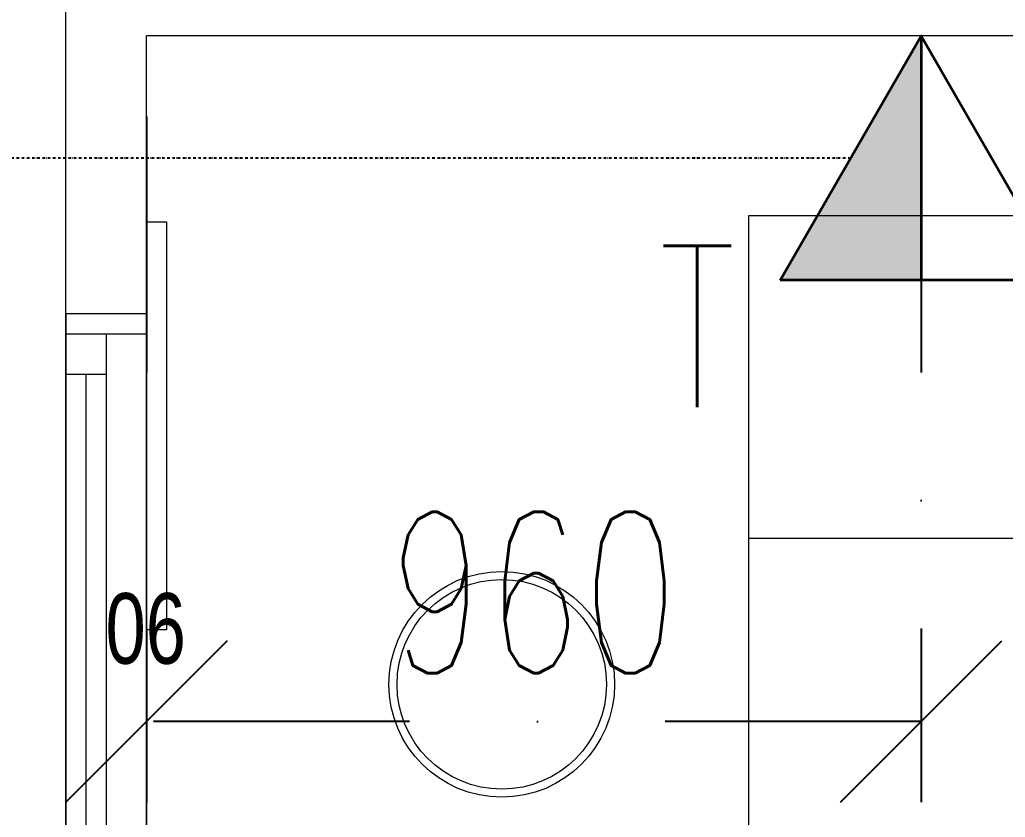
# Model space of a CAD drawing. Header units: inches. Extents: x -12418 to 57169, y -29325 to 19878.
# Drawn here: x 31292 to 32515, y -8037 to -7047 of the extents above; entities that cross this region are included whole.
import ezdxf

# ---------------------------------------------------------------- set-up
doc = ezdxf.new("R2010")
doc.units = ezdxf.units.IN
doc.header["$LTSCALE"] = 25
doc.header["$MEASUREMENT"] = 0
doc.linetypes.add('00-Ground Floor$0$HIDDEN', pattern=[9.525, 6.35, -3.175])
doc.linetypes.add('DASHDOT', pattern=[25.4, 12.7, -6.35, 0, -6.35])
doc.layers.get('0').update_dxf_attribs({"color": 8})
doc.layers.get('Defpoints').update_dxf_attribs({"color": 8})
for name, color, linetype, lineweight in [('00-Ground Floor$0$72_EGR_EQP_TAG', 142, 'Continuous', 5), ('00-Ground Floor$0$Aluminum', 251, 'Continuous', 5), ('00-Ground Floor$0$LOADING', 253, 'Continuous', 5), ('00-Ground Floor$0$Walls', 251, 'Continuous', 5), ('E-LITE-CLNG-CNDT', 6, 'DASHDOT', 35), ('T-DATA-CLNG-COND', 51, 'DASHDOT', 25), ('T-DATA-DEVC-TYPE', 2, 'Continuous', 25), ('T-DATA-DIM', 251, 'DASHDOT', 25), ('T-DATA-DIM @ 100', 251, 'DASHDOT', 25), ('T-DATA-WALL @ 100', 33, 'Continuous', 35)]:
    doc.layers.add(name, color=color, linetype=linetype, lineweight=lineweight)
doc.styles.add('00-Ground Floor$0$X3G_ENTITY_257CFD', font='swisscl.ttf', dxfattribs={"height": 200})
doc.styles.add('DC_Simplex', font='SIMPLEX.shx', dxfattribs={"width": 0.7})
doc.dimstyles.new('DevCad-MM', dxfattribs={"dimscale": 0.01, "dimtxt": 2, "dimasz": 2, "dimexe": 1, "dimexo": 1, "dimgap": 0.6, "dimtad": 1, "dimdec": 0, "dimrnd": 10, "dimzin": 1, "dimdsep": 46, "dimtxsty": 'DC_Simplex', "dimblk1": 'OBLIQUE', "dimblk2": 'OBLIQUE', "dimsah": 1, "dimcen": 3, "dimclrd": 256, "dimclre": 256, "dimclrt": 45, "dimadec": 0, "dimazin": 0, "dimtfac": 1, "dimtdec": 0, "dimtix": 1, "dimtmove": 2, "dimatfit": 2, "dimldrblk": 'OBLIQUE', "dimfxl": 1, "dimtolj": 1, "dimtzin": 0, "dimarcsym": 0})

# ---------------------------------------------------------------- blocks, each defined once
blk = doc.blocks.new('00-Ground Floor$0$GF21043-P')
at = {"color": 0}
for p, q in [((-0.8, 0.75), (-0.8, 0)), ((-0.8, 0), (0.8, 0))]:
    blk.add_line(p, q, dxfattribs=at)
at = {"color": 0, "linetype": '00-Ground Floor$0$HIDDEN'}
blk.add_line((-0.4, 0.6), (-0.4, 0), dxfattribs=at)
blk = doc.blocks.new('00-Ground Floor$0$WM00001-P')
at = {"layer": '00-Ground Floor$0$LOADING'}
for radius in [0.14, 0.13]:
    blk.add_circle((0, 0), radius, dxfattribs=at)
blk = doc.blocks.new('00-Ground Floor$0$A$C37be4daf')
at = {"layer": '00-Ground Floor$0$Aluminum'}
for p, q in [((1416, 598.2), (216, 598.2)), ((1341, 548.2), (1341, 598.2)), ((1391, 498.2), (1391, 598.2)), ((291, 573.2), (1341, 573.2)), ((1391, 548.2), (241, 548.2)), ((1416, 498.2), (216, 498.2))]:
    blk.add_line(p, q, dxfattribs=at)
at = {"layer": '00-Ground Floor$0$Walls'}
blk.add_line((1416, 498.2), (1416, 598.2), dxfattribs=at)
blk = doc.blocks.new('00-Ground Floor')
at = {"layer": '00-Ground Floor$0$LOADING', "elevation": 0}
blk.add_lwpolyline([(31474.5, -7804.1), (31449.5, -7804.1), (31449.5, -7298.1), (31474.5, -7298.1), (31474.5, -7804.1)], dxfattribs=at)
at = {"layer": '00-Ground Floor$0$Walls'}
for p, q in [((31349.5, -8867.4, 0), (31349.5, -6247.4, 0)), ((31449.5, -8857.4, 0), (31449.5, -7067.4, 0)), ((35949.5, -7067.4, 0), (31449.5, -7067.4, 0))]:
    blk.add_line(p, q, dxfattribs=at)
at = {"rotation": 90}
blk.add_blockref('00-Ground Floor$0$A$C37be4daf', (31947.7, -8828.4, 0), dxfattribs=at)
at = {"layer": '00-Ground Floor$0$LOADING', "extrusion": (-2.34731e-18, 2.24019e-05, 1), "xscale": 1000, "yscale": 1000, "zscale": 1000, "rotation": 270}
blk.add_blockref('00-Ground Floor$0$GF21043-P', (32196.8, -8090.7, -0.2), dxfattribs=at)
at = {"layer": '00-Ground Floor$0$LOADING', "extrusion": (2.24019e-05, 2.34804e-18, -1), "xscale": -1000, "yscale": 1000, "zscale": 1000, "rotation": 359.9999999999996}
blk.add_blockref('00-Ground Floor$0$WM00001-P', (-31890.5, -7871.7, 0.7), dxfattribs=at)
at = {"layer": '00-Ground Floor$0$72_EGR_EQP_TAG', "insert": (31448.6, -7758.6, 0), "char_height": 87.47, "attachment_point": 2, "style": '00-Ground Floor$0$X3G_ENTITY_257CFD'}
blk.add_mtext('06', dxfattribs=at)
blk = doc.blocks.new('*U30')
blk.add_hatch(color=254).paths.add_polyline_path([(1.75, 3.031), (0, 3.031), (0, 0)])
blk.add_line((0, 0), (0, 3.031))
blk.add_lwpolyline([(1.75, 3.031), (0, 0), (-1.75, 3.031)], close=True)
at = {"layer": 'T-DATA-DEVC-TYPE', "style": 'DC_Simplex', "width": 0.7, "flags": 8}
blk.add_attdef('DC_TYPE', (2.682, 5.634), '', height=2, rotation=360, dxfattribs=at)
blk = doc.blocks.new('_OBLIQUE')
at = {"color": 0, "linetype": 'ByBlock'}
blk.add_line((-0.5, -0.5), (0.5, 0.5), dxfattribs=at)
blk = doc.blocks.new('*D168')
at = {"layer": 'Defpoints', "color": 0, "transparency": 16777216}
for p in [(31449.5, -7067.4, 0), (32410.9, -7067.4, 0), (31449.5, -7917.8)]:
    blk.add_point(p, dxfattribs=at)
at = {"layer": 'T-DATA-DIM', "lineweight": -2, "transparency": 16777216}
for p, q in [((31449.5, -7167.4), (31449.5, -8017.8)), ((32410.9, -7167.4), (32410.9, -8017.8)), ((32410.9, -7917.8), (31449.5, -7917.8))]:
    blk.add_line(p, q, dxfattribs=at)
at = {"layer": 'T-DATA-DIM', "lineweight": -2, "transparency": 16777216, "xscale": 200, "yscale": 200, "zscale": 200, "rotation": 180}
blk.add_blockref('_OBLIQUE', (31449.5, -7917.8), dxfattribs=at)
at = {"layer": 'T-DATA-DIM', "lineweight": -2, "transparency": 16777216, "xscale": 200, "yscale": 200, "zscale": 200}
blk.add_blockref('_OBLIQUE', (32410.9, -7917.8), dxfattribs=at)
at = {"layer": 'T-DATA-DIM', "color": 45, "transparency": 16777216, "insert": (31930.2, -7757.8), "char_height": 200, "attachment_point": 5, "style": 'DC_Simplex'}
blk.add_mtext('\\A1;960', dxfattribs=at)

msp = doc.modelspace()

# ---------------------------------------------------------------- linework, layer by layer
at = {"layer": 'T-DATA-CLNG-COND', "ltscale": 0.01, "elevation": 0}
msp.add_lwpolyline([(32323.4, -7219), (29826.9, -7219)], dxfattribs=at)

# ---------------------------------------------------------------- block references
at = {"layer": 'E-LITE-CLNG-CNDT'}
msp.add_blockref('00-Ground Floor', (0, 0), dxfattribs=at)
at = {"layer": 'T-DATA-WALL @ 100'}
ref = msp.add_blockref('*U30', (32410.9, -7067.4, 0), dxfattribs=dict(at, xscale=100, yscale=100, zscale=100, rotation=180))
ref.add_attrib('DC_TYPE', 'T', (32085, -7527.8, 0), dxfattribs={"layer": 'T-DATA-DEVC-TYPE', "height": 200, "style": 'DC_Simplex', "width": 0.7, "flags": 8})

# ---------------------------------------------------------------- dimensions: what is measured, and where the dimension line sits
at = {"layer": 'T-DATA-DIM @ 100'}
dim = msp.add_linear_dim(base=(31449.5, -7917.8), p1=(32410.9, -7067.4, 0), p2=(31449.5, -7067.4, 0), dimstyle='DevCad-MM', override={"dimscale": 100, "dimtix": 1, "dimtofl": 1, "dimtmove": 2, "dimatfit": 2}, dxfattribs=at)
dim.commit()
dim.dimension.update_dxf_attribs({"geometry": '*D168', "text_midpoint": (31930.2, -7757.8)})

doc.saveas('drawing.dxf')
